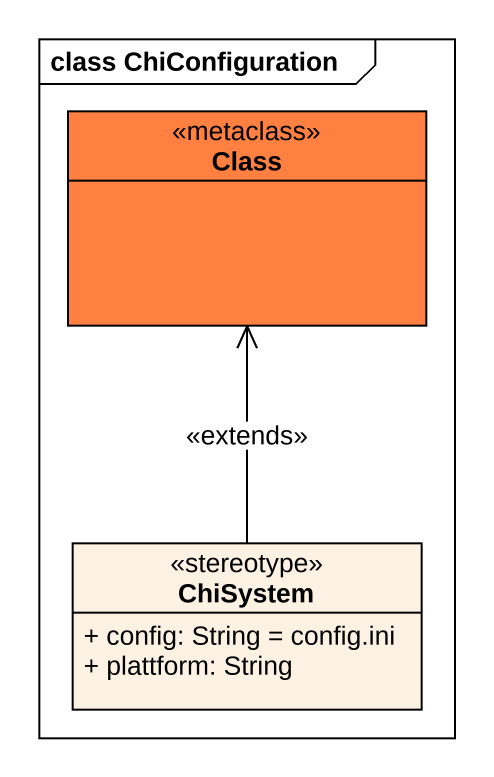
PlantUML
@startuml
mainframe class ChiConfiguration
hide circle
hide empty members
skinparam classAttributeIconSize 0
class "Class" as Class_ <<metaclass>> #FF8040
class ChiSystem <<stereotype>> {
  + config: String = config.ini
  + plattform: String
}
ChiSystem -up-> Class_ : <<extends>>
@enduml
